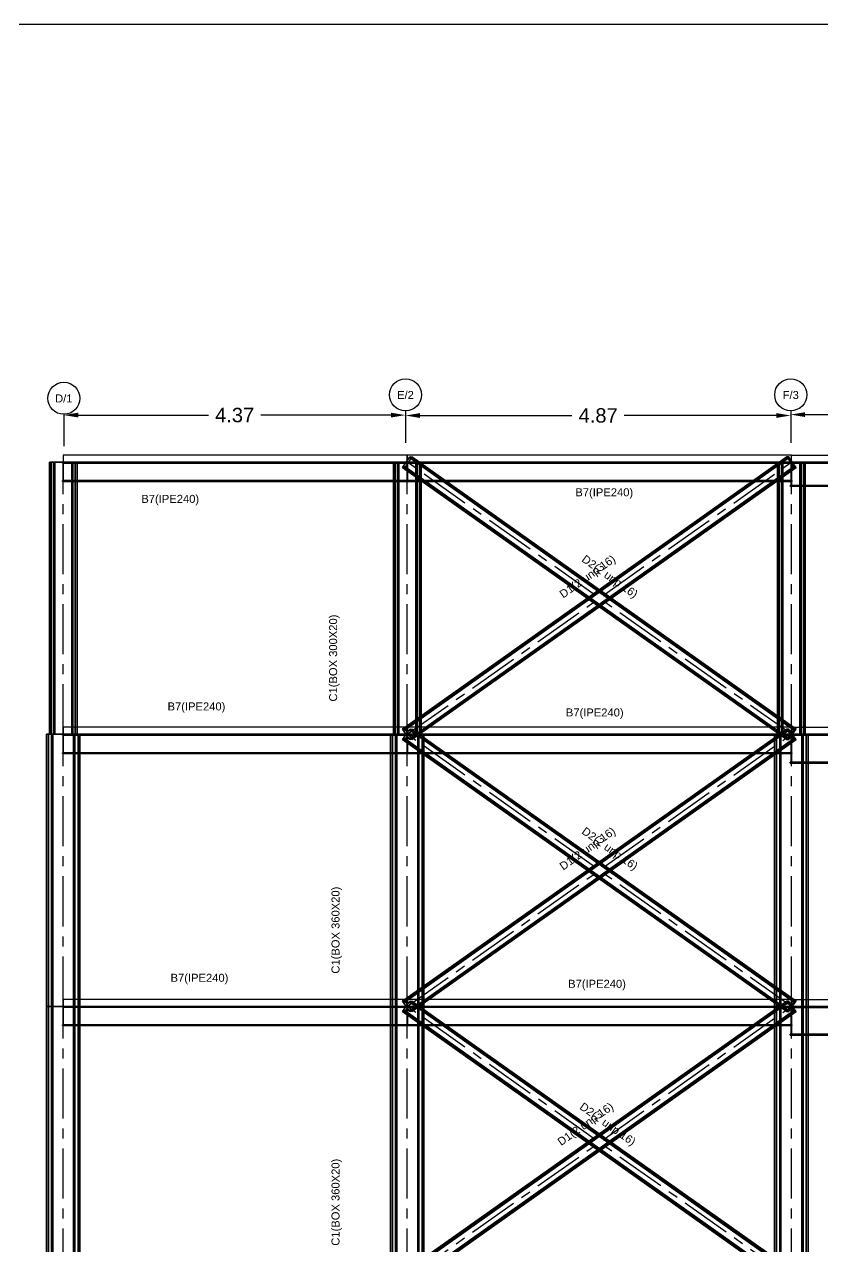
# Model space of a CAD drawing. Header units: metres. Extents: x 158 to 495, y 93 to 262.
# Drawn here: x 352.57 to 362.55, y 246.03 to 261.3 of the extents above; entities that cross this region are included whole.
import ezdxf
from ezdxf.enums import TextEntityAlignment as Align

# ---------------------------------------------------------------- set-up
doc = ezdxf.new("R2010")
doc.units = ezdxf.units.M
doc.header["$MEASUREMENT"] = 0
doc.linetypes.add('CENTER', pattern=[2, 1.25, -0.25, 0.25, -0.25])
doc.styles.get("Standard").update_dxf_attribs({"font": 'arial.ttf'})
doc.dimstyles.get("Standard").update_dxf_attribs({"dimtxt": 0.18, "dimasz": 0.18, "dimexe": 0.18, "dimexo": 0.0625, "dimgap": 0.09, "dimtad": 0, "dimtih": 1, "dimtoh": 1, "dimdec": 4, "dimzin": 0, "dimdsep": 46, "dimtxsty": 'Standard', "dimcen": 0.09, "dimadec": 0, "dimazin": 0, "dimtfac": 1, "dimtdec": 4, "dimtofl": 0, "dimtmove": 0, "dimatfit": 3, "dimfxl": 1, "dimtolj": 1, "dimtzin": 0, "dimarcsym": 0})

# ---------------------------------------------------------------- blocks, each defined once
blk = doc.blocks.new('*D177')
at = {"color": 0, "lineweight": -2, "transparency": 16777216}
for p, q in [((353.064, 256.368), (353.064, 256.24)), ((353.244, 256.42), (354.871, 256.42)), ((357.154, 256.42), (355.526, 256.42)), ((357.334, 256.368), (357.334, 256.24))]:
    blk.add_line(p, q, dxfattribs=at)
at = {"color": 0, "transparency": 16777216}
for points in [[(353.244, 256.45), (353.244, 256.39), (353.064, 256.42)], [(357.154, 256.45), (357.154, 256.39), (357.334, 256.42)]]:
    blk.add_solid(points, dxfattribs=at)
at = {"layer": 'Defpoints', "color": 0, "transparency": 16777216}
for p in [(353.064, 256.43), (357.334, 256.43), (357.334, 256.42)]:
    blk.add_point(p, dxfattribs=at)
at = {"color": 0, "transparency": 16777216, "insert": (355.199, 256.42), "char_height": 0.18, "attachment_point": 5}
blk.add_mtext('\\A1;4.37', dxfattribs=at)
blk = doc.blocks.new('*D178')
at = {"color": 0, "lineweight": -2, "transparency": 16777216}
for p, q in [((357.334, 256.357), (357.334, 256.235)), ((357.514, 256.415), (359.414, 256.415)), ((361.969, 256.415), (360.069, 256.415)), ((362.149, 256.357), (362.149, 256.235))]:
    blk.add_line(p, q, dxfattribs=at)
at = {"color": 0, "transparency": 16777216}
for points in [[(357.514, 256.445), (357.514, 256.385), (357.334, 256.415)], [(361.969, 256.445), (361.969, 256.385), (362.149, 256.415)]]:
    blk.add_solid(points, dxfattribs=at)
at = {"layer": 'Defpoints', "color": 0, "transparency": 16777216}
for p in [(357.334, 256.42), (362.149, 256.42), (362.149, 256.415)]:
    blk.add_point(p, dxfattribs=at)
at = {"color": 0, "transparency": 16777216, "insert": (359.742, 256.415), "char_height": 0.18, "attachment_point": 5}
blk.add_mtext('\\A1;4.87', dxfattribs=at)
blk = doc.blocks.new('*D179')
at = {"color": 0, "lineweight": -2, "transparency": 16777216}
for p, q in [((362.329, 256.426), (364.64, 256.426)), ((367.458, 256.426), (365.147, 256.426)), ((362.149, 256.411), (362.149, 256.246)), ((367.638, 256.411), (367.638, 256.246))]:
    blk.add_line(p, q, dxfattribs=at)
at = {"color": 0, "transparency": 16777216}
for points in [[(362.329, 256.456), (362.329, 256.396), (362.149, 256.426)], [(367.458, 256.456), (367.458, 256.396), (367.638, 256.426)]]:
    blk.add_solid(points, dxfattribs=at)
at = {"layer": 'Defpoints', "color": 0, "transparency": 16777216}
for p in [(362.149, 256.474), (367.638, 256.474), (367.638, 256.426)]:
    blk.add_point(p, dxfattribs=at)
at = {"color": 0, "transparency": 16777216, "insert": (364.893, 256.426), "char_height": 0.18, "attachment_point": 5}
blk.add_mtext('\\A1;5.6', dxfattribs=at)

msp = doc.modelspace()

# ---------------------------------------------------------------- linework, layer by layer
msp.add_line((370.72889, 261.30201), (349.72889, 261.30201))
at = {"linetype": 'CENTER', "ltscale": 0.5}
for p, q in [((353.06362, 256.43008), (353.06362, 256.03008)), ((357.33407, 256.47363), (357.33407, 256.07363)), ((362.14923, 256.47363), (362.14923, 256.07363)), ((353.05684, 252.43133), (353.05684, 255.83133)), ((353.05684, 255.83133), (357.35684, 255.83133)), ((357.35684, 252.43133), (357.35684, 255.83133)), ((362.15684, 252.43133), (357.35684, 255.83133)), ((357.35684, 252.43133), (362.15684, 255.83133)), ((357.35684, 255.83133), (362.15684, 255.83133)), ((362.15684, 252.43133), (362.15684, 255.83133)), ((362.15684, 255.83133), (367.66684, 255.83133)), ((353.05684, 249.03133), (353.05684, 252.43133)), ((353.05684, 252.43133), (357.35684, 252.43133)), ((357.35684, 249.03133), (357.35684, 252.43133)), ((362.15684, 249.03133), (357.35684, 252.43133)), ((357.35684, 249.03133), (362.15684, 252.43133)), ((357.35684, 252.43133), (362.15684, 252.43133)), ((362.15684, 249.03133), (362.15684, 252.43133)), ((362.15684, 252.43133), (367.66684, 252.43133)), ((353.05684, 245.63133), (353.05684, 249.03133)), ((353.05684, 249.03133), (357.35684, 249.03133)), ((357.35684, 245.63133), (357.35684, 249.03133)), ((362.15684, 245.63133), (357.35684, 249.03133)), ((357.35684, 245.63133), (362.15684, 249.03133)), ((357.35684, 249.03133), (362.15684, 249.03133)), ((362.15684, 245.63133), (362.15684, 249.03133)), ((362.15684, 249.03133), (367.66684, 249.03133))]:
    msp.add_line(p, q, dxfattribs=at)
at = {"linetype": 'Continuous'}
for p, q in [((352.93517, 255.83133), (352.88307, 255.83133)), ((352.88307, 255.83133), (352.88307, 252.43133)), ((352.88307, 252.43133), (352.88307, 255.83133)), ((352.88307, 255.83133), (353.17852, 255.83133)), ((352.95139, 255.83133), (352.90624, 255.83133)), ((352.90624, 255.83133), (352.90624, 252.43133)), ((352.90624, 252.43133), (352.90624, 255.83133)), ((352.90624, 255.83133), (353.16229, 255.83133)), ((353.23061, 255.83133), (352.93517, 255.83133)), ((352.93517, 255.83133), (352.93517, 252.43133)), ((352.93517, 252.43133), (352.93517, 255.83133)), ((353.20744, 255.83133), (352.95139, 255.83133)), ((352.95139, 255.83133), (352.95139, 252.43133)), ((352.95139, 252.43133), (352.95139, 255.83133)), ((353.04613, 255.83133), (353.06755, 255.83133)), ((357.34613, 255.83133), (353.04613, 255.83133)), ((353.04613, 255.82153), (353.04613, 255.83133)), ((353.04613, 255.83133), (357.34613, 255.83133)), ((357.34613, 255.82153), (353.04613, 255.82153)), ((353.05629, 255.82153), (353.04613, 255.82153)), ((353.04613, 255.82153), (357.34613, 255.82153)), ((357.35629, 255.82153), (353.05629, 255.82153)), ((353.05629, 255.60113), (353.05629, 255.82153)), ((353.05629, 255.82153), (357.35629, 255.82153)), ((357.35684, 255.91883), (353.05684, 255.91883)), ((353.05684, 255.91883), (353.05684, 255.83133)), ((353.05684, 255.83133), (357.35684, 255.83133)), ((353.05739, 255.82153), (353.05739, 255.60113)), ((357.35739, 255.82153), (353.05739, 255.82153)), ((353.06755, 255.82153), (353.05739, 255.82153)), ((353.05739, 255.82153), (357.35739, 255.82153)), ((353.06755, 255.83133), (353.06755, 255.82153)), ((357.36755, 255.83133), (353.06755, 255.83133)), ((353.06755, 255.83133), (357.36755, 255.83133)), ((357.36755, 255.82153), (353.06755, 255.82153)), ((353.06755, 255.82153), (357.36755, 255.82153)), ((353.16229, 255.83133), (353.16229, 252.43133)), ((353.16229, 252.43133), (353.16229, 255.83133)), ((353.16229, 255.83133), (353.20744, 255.83133)), ((353.17852, 255.83133), (353.17852, 252.43133)), ((353.17852, 252.43133), (353.17852, 255.83133)), ((353.17852, 255.83133), (353.23061, 255.83133)), ((353.20744, 252.43133), (353.20744, 255.83133)), ((353.20744, 255.83133), (353.20744, 252.43133)), ((353.23061, 252.43133), (353.23061, 255.83133)), ((353.23061, 255.83133), (353.23061, 252.43133)), ((357.23517, 255.83133), (357.18307, 255.83133)), ((357.18307, 255.83133), (357.18307, 252.43133)), ((357.18307, 252.43133), (357.18307, 255.83133)), ((357.18307, 255.83133), (357.47852, 255.83133)), ((357.25139, 255.83133), (357.20624, 255.83133)), ((357.20624, 255.83133), (357.20624, 252.43133)), ((357.20624, 252.43133), (357.20624, 255.83133)), ((357.20624, 255.83133), (357.46229, 255.83133)), ((357.53061, 255.83133), (357.23517, 255.83133)), ((357.23517, 255.83133), (357.23517, 252.43133)), ((357.23517, 252.43133), (357.23517, 255.83133)), ((357.50744, 255.83133), (357.25139, 255.83133)), ((357.25139, 255.83133), (357.25139, 252.43133)), ((357.25139, 252.43133), (357.25139, 255.83133)), ((357.29845, 255.7657), (357.38848, 255.89696)), ((362.09845, 255.89696), (357.29845, 252.49696)), ((357.29845, 252.49696), (362.09845, 255.89696)), ((357.3057, 255.77431), (357.38391, 255.88835)), ((362.1057, 255.88835), (357.3057, 252.48835)), ((357.3057, 252.48835), (362.1057, 255.88835)), ((357.41523, 255.89696), (357.32521, 255.7657)), ((362.12521, 255.89696), (357.32521, 252.49696)), ((357.32521, 252.49696), (362.12521, 255.89696)), ((357.40798, 255.88835), (357.32978, 255.77431)), ((362.12978, 255.88835), (357.32978, 252.48835)), ((357.32978, 252.48835), (362.12978, 255.88835)), ((357.36755, 255.83133), (357.34613, 255.83133)), ((357.34613, 255.83133), (357.34613, 255.82153)), ((357.34613, 255.82153), (357.35629, 255.82153)), ((357.34614, 255.83133), (357.36754, 255.83133)), ((362.14614, 255.83133), (357.34614, 255.83133)), ((357.34614, 255.82153), (357.34614, 255.83133)), ((357.34614, 255.83133), (362.14614, 255.83133)), ((362.14614, 255.82153), (357.34614, 255.82153)), ((357.35629, 255.82153), (357.34614, 255.82153)), ((357.34614, 255.82153), (362.14614, 255.82153)), ((362.15629, 255.82153), (357.35629, 255.82153)), ((357.35629, 255.60113), (357.35629, 255.82153)), ((357.35629, 255.82153), (362.15629, 255.82153)), ((357.35629, 255.82153), (357.35629, 255.60113)), ((357.35684, 255.83133), (357.35684, 255.91883)), ((362.15684, 255.91883), (357.35684, 255.91883)), ((357.35684, 255.91883), (357.35684, 255.83133)), ((357.35684, 255.83133), (362.15684, 255.83133)), ((357.35739, 255.82153), (357.35739, 255.60113)), ((362.15739, 255.82153), (357.35739, 255.82153)), ((357.36754, 255.82153), (357.35739, 255.82153)), ((357.35739, 255.82153), (362.15739, 255.82153)), ((357.35739, 255.60113), (357.35739, 255.82153)), ((357.35739, 255.82153), (357.36755, 255.82153)), ((357.36754, 255.83133), (357.36754, 255.82153)), ((362.16754, 255.83133), (357.36754, 255.83133)), ((357.36754, 255.83133), (362.16754, 255.83133)), ((362.16754, 255.82153), (357.36754, 255.82153)), ((357.36754, 255.82153), (362.16754, 255.82153)), ((357.36755, 255.82153), (357.36755, 255.83133)), ((357.38391, 255.88835), (362.18391, 252.48835)), ((362.18391, 252.48835), (357.38391, 255.88835)), ((357.38391, 255.88835), (357.40798, 255.88835)), ((357.38848, 255.89696), (362.18848, 252.49696)), ((362.18848, 252.49696), (357.38848, 255.89696)), ((357.38848, 255.89696), (357.41523, 255.89696)), ((357.40798, 255.88835), (362.20798, 252.48835)), ((362.20798, 252.48835), (357.40798, 255.88835)), ((357.41523, 255.89696), (362.21523, 252.49696)), ((362.21523, 252.49696), (357.41523, 255.89696)), ((357.46229, 255.83133), (357.46229, 252.43133)), ((357.46229, 252.43133), (357.46229, 255.83133)), ((357.46229, 255.83133), (357.50744, 255.83133)), ((357.47852, 255.83133), (357.47852, 252.43133)), ((357.47852, 252.43133), (357.47852, 255.83133)), ((357.47852, 255.83133), (357.53061, 255.83133)), ((357.50744, 252.43133), (357.50744, 255.83133)), ((357.50744, 255.83133), (357.50744, 252.43133)), ((357.53061, 252.43133), (357.53061, 255.83133)), ((357.53061, 255.83133), (357.53061, 252.43133)), ((362.03517, 255.83133), (361.98307, 255.83133)), ((361.98307, 255.83133), (361.98307, 252.43133)), ((361.98307, 252.43133), (361.98307, 255.83133)), ((361.98307, 255.83133), (362.27852, 255.83133)), ((362.05139, 255.83133), (362.00624, 255.83133)), ((362.00624, 255.83133), (362.00624, 252.43133)), ((362.00624, 252.43133), (362.00624, 255.83133)), ((362.00624, 255.83133), (362.26229, 255.83133)), ((362.33061, 255.83133), (362.03517, 255.83133)), ((362.03517, 255.83133), (362.03517, 252.43133)), ((362.03517, 252.43133), (362.03517, 255.83133)), ((362.30744, 255.83133), (362.05139, 255.83133)), ((362.05139, 255.83133), (362.05139, 252.43133)), ((362.05139, 252.43133), (362.05139, 255.83133)), ((362.12521, 255.89696), (362.09845, 255.89696)), ((362.09845, 255.89696), (362.18848, 255.7657)), ((362.12978, 255.88835), (362.1057, 255.88835)), ((362.1057, 255.88835), (362.18391, 255.77431)), ((362.21523, 255.7657), (362.12521, 255.89696)), ((362.20798, 255.77431), (362.12978, 255.88835)), ((362.14345, 255.83133), (362.17023, 255.83133)), ((367.65345, 255.83133), (362.14345, 255.83133)), ((362.14345, 255.82063), (362.14345, 255.83133)), ((362.14345, 255.83133), (367.65345, 255.83133)), ((367.65345, 255.82063), (362.14345, 255.82063)), ((362.15621, 255.82063), (362.14345, 255.82063)), ((362.14345, 255.82063), (367.65345, 255.82063)), ((362.16754, 255.83133), (362.14614, 255.83133)), ((362.14614, 255.83133), (362.14614, 255.82153)), ((362.14614, 255.82153), (362.15629, 255.82153)), ((367.66621, 255.82063), (362.15621, 255.82063)), ((362.15621, 255.54203), (362.15621, 255.82063)), ((362.15621, 255.82063), (367.66621, 255.82063)), ((362.15629, 255.82153), (362.15629, 255.60113)), ((362.15684, 255.83133), (362.15684, 255.91883)), ((362.15684, 255.83133), (362.15684, 255.91883)), ((362.15684, 255.91883), (367.66684, 255.91883)), ((367.66684, 255.83133), (362.15684, 255.83133)), ((362.15739, 255.60113), (362.15739, 255.82153)), ((362.15739, 255.82153), (362.16754, 255.82153)), ((362.15747, 255.82063), (362.15747, 255.54203)), ((367.66747, 255.82063), (362.15747, 255.82063)), ((362.17023, 255.82063), (362.15747, 255.82063)), ((362.15747, 255.82063), (367.66747, 255.82063)), ((362.16754, 255.82153), (362.16754, 255.83133)), ((362.17023, 255.83133), (362.17023, 255.82063)), ((367.68023, 255.83133), (362.17023, 255.83133)), ((362.17023, 255.83133), (367.68023, 255.83133)), ((367.68023, 255.82063), (362.17023, 255.82063)), ((362.17023, 255.82063), (367.68023, 255.82063)), ((362.26229, 255.83133), (362.26229, 252.43133)), ((362.26229, 252.43133), (362.26229, 255.83133)), ((362.26229, 255.83133), (362.30744, 255.83133)), ((362.27852, 255.83133), (362.27852, 252.43133)), ((362.27852, 252.43133), (362.27852, 255.83133)), ((362.27852, 255.83133), (362.33061, 255.83133)), ((362.30744, 252.43133), (362.30744, 255.83133)), ((362.30744, 255.83133), (362.30744, 252.43133)), ((362.33061, 252.43133), (362.33061, 255.83133)), ((362.33061, 255.83133), (362.33061, 252.43133)), ((357.32521, 255.7657), (357.29845, 255.7657)), ((357.29845, 255.7657), (362.09845, 252.3657)), ((362.09845, 252.3657), (357.29845, 255.7657)), ((357.32978, 255.77431), (357.3057, 255.77431)), ((357.3057, 255.77431), (362.1057, 252.37431)), ((362.1057, 252.37431), (357.3057, 255.77431)), ((362.12521, 252.3657), (357.32521, 255.7657)), ((357.32521, 255.7657), (362.12521, 252.3657)), ((362.12978, 252.37431), (357.32978, 255.77431)), ((357.32978, 255.77431), (362.12978, 252.37431)), ((357.38391, 252.37431), (362.18391, 255.77431)), ((362.18391, 255.77431), (357.38391, 252.37431)), ((357.38848, 252.3657), (362.18848, 255.7657)), ((362.18848, 255.7657), (357.38848, 252.3657)), ((362.20798, 255.77431), (357.40798, 252.37431)), ((357.40798, 252.37431), (362.20798, 255.77431)), ((362.21523, 255.7657), (357.41523, 252.3657)), ((357.41523, 252.3657), (362.21523, 255.7657)), ((362.18391, 255.77431), (362.20798, 255.77431)), ((362.18848, 255.7657), (362.21523, 255.7657)), ((353.04613, 255.60113), (353.05629, 255.60113)), ((357.34613, 255.60113), (353.04613, 255.60113)), ((353.04613, 255.59133), (353.04613, 255.60113)), ((353.04613, 255.60113), (357.34613, 255.60113)), ((353.06755, 255.59133), (353.04613, 255.59133)), ((353.04613, 255.59133), (357.34613, 255.59133)), ((357.34613, 255.59133), (353.04613, 255.59133)), ((357.35629, 255.60113), (353.05629, 255.60113)), ((353.05629, 255.60113), (357.35629, 255.60113)), ((353.05739, 255.60113), (353.06755, 255.60113)), ((357.35739, 255.60113), (353.05739, 255.60113)), ((353.05739, 255.60113), (357.35739, 255.60113)), ((353.06755, 255.60113), (353.06755, 255.59133)), ((357.36755, 255.60113), (353.06755, 255.60113)), ((353.06755, 255.60113), (357.36755, 255.60113)), ((357.36755, 255.59133), (353.06755, 255.59133)), ((353.06755, 255.59133), (357.36755, 255.59133)), ((357.35629, 255.60113), (357.34613, 255.60113)), ((357.34613, 255.60113), (357.34613, 255.59133)), ((357.34613, 255.59133), (357.36755, 255.59133)), ((357.34614, 255.60113), (357.35629, 255.60113)), ((362.14614, 255.60113), (357.34614, 255.60113)), ((357.34614, 255.59133), (357.34614, 255.60113)), ((357.34614, 255.60113), (362.14614, 255.60113)), ((357.36754, 255.59133), (357.34614, 255.59133)), ((357.34614, 255.59133), (362.14614, 255.59133)), ((362.14614, 255.59133), (357.34614, 255.59133)), ((362.15629, 255.60113), (357.35629, 255.60113)), ((357.35629, 255.60113), (362.15629, 255.60113)), ((357.35739, 255.60113), (357.36754, 255.60113)), ((362.15739, 255.60113), (357.35739, 255.60113)), ((357.35739, 255.60113), (362.15739, 255.60113)), ((357.36755, 255.60113), (357.35739, 255.60113)), ((357.36754, 255.60113), (357.36754, 255.59133)), ((362.16754, 255.60113), (357.36754, 255.60113)), ((357.36754, 255.60113), (362.16754, 255.60113)), ((362.16754, 255.59133), (357.36754, 255.59133)), ((357.36754, 255.59133), (362.16754, 255.59133)), ((357.36755, 255.59133), (357.36755, 255.60113)), ((362.14345, 255.54203), (362.15621, 255.54203)), ((367.65345, 255.54203), (362.14345, 255.54203)), ((362.14345, 255.53133), (362.14345, 255.54203)), ((362.14345, 255.54203), (367.65345, 255.54203)), ((362.17023, 255.53133), (362.14345, 255.53133)), ((362.14345, 255.53133), (367.65345, 255.53133)), ((367.65345, 255.53133), (362.14345, 255.53133)), ((362.15629, 255.60113), (362.14614, 255.60113)), ((362.14614, 255.60113), (362.14614, 255.59133)), ((362.14614, 255.59133), (362.16754, 255.59133)), ((367.66621, 255.54203), (362.15621, 255.54203)), ((362.15621, 255.54203), (367.66621, 255.54203)), ((362.16754, 255.60113), (362.15739, 255.60113)), ((362.15747, 255.54203), (362.17023, 255.54203)), ((367.66747, 255.54203), (362.15747, 255.54203)), ((362.15747, 255.54203), (367.66747, 255.54203)), ((362.16754, 255.59133), (362.16754, 255.60113)), ((362.17023, 255.54203), (362.17023, 255.53133)), ((367.68023, 255.54203), (362.17023, 255.54203)), ((362.17023, 255.54203), (367.68023, 255.54203)), ((367.68023, 255.53133), (362.17023, 255.53133)), ((362.17023, 255.53133), (367.68023, 255.53133)), ((357.35684, 252.51883), (353.05684, 252.51883)), ((353.05684, 252.51883), (353.05684, 252.43133)), ((357.29845, 252.3657), (357.38848, 252.49696)), ((362.09845, 252.49696), (357.29845, 249.09696)), ((357.29845, 249.09696), (362.09845, 252.49696)), ((357.29845, 252.49696), (357.32521, 252.49696)), ((357.38848, 252.3657), (357.29845, 252.49696)), ((357.3057, 252.37431), (357.38391, 252.48835)), ((362.1057, 252.48835), (357.3057, 249.08835)), ((357.3057, 249.08835), (362.1057, 252.48835)), ((357.3057, 252.48835), (357.32978, 252.48835)), ((357.38391, 252.37431), (357.3057, 252.48835)), ((357.41523, 252.49696), (357.32521, 252.3657)), ((362.12521, 252.49696), (357.32521, 249.09696)), ((357.32521, 249.09696), (362.12521, 252.49696)), ((357.32521, 252.49696), (357.41523, 252.3657)), ((357.40798, 252.48835), (357.32978, 252.37431)), ((362.12978, 252.48835), (357.32978, 249.08835)), ((357.32978, 249.08835), (362.12978, 252.48835)), ((357.32978, 252.48835), (357.40798, 252.37431)), ((357.35684, 252.43133), (357.35684, 252.51883)), ((362.15684, 252.51883), (357.35684, 252.51883)), ((357.35684, 252.51883), (357.35684, 252.43133)), ((357.38391, 252.48835), (362.18391, 249.08835)), ((362.18391, 249.08835), (357.38391, 252.48835)), ((357.38391, 252.48835), (357.40798, 252.48835)), ((357.38848, 252.49696), (362.18848, 249.09696)), ((362.18848, 249.09696), (357.38848, 252.49696)), ((357.38848, 252.49696), (357.41523, 252.49696)), ((357.40798, 252.48835), (362.20798, 249.08835)), ((362.20798, 249.08835), (357.40798, 252.48835)), ((357.41523, 252.49696), (362.21523, 249.09696)), ((362.21523, 249.09696), (357.41523, 252.49696)), ((362.18848, 252.49696), (362.09845, 252.3657)), ((362.12521, 252.49696), (362.09845, 252.49696)), ((362.09845, 252.49696), (362.18848, 252.3657)), ((362.18391, 252.48835), (362.1057, 252.37431)), ((362.12978, 252.48835), (362.1057, 252.48835)), ((362.1057, 252.48835), (362.18391, 252.37431)), ((362.12521, 252.3657), (362.21523, 252.49696)), ((362.21523, 252.3657), (362.12521, 252.49696)), ((362.12978, 252.37431), (362.20798, 252.48835)), ((362.20798, 252.37431), (362.12978, 252.48835)), ((362.15684, 252.43133), (362.15684, 252.51883)), ((362.15684, 252.43133), (362.15684, 252.51883)), ((362.15684, 252.51883), (367.66684, 252.51883)), ((362.20798, 252.48835), (362.18391, 252.48835)), ((362.21523, 252.49696), (362.18848, 252.49696)), ((352.91083, 252.43133), (352.84832, 252.43133)), ((352.84832, 252.43133), (352.84832, 249.03133)), ((352.84832, 249.03133), (352.84832, 252.43133)), ((352.84832, 252.43133), (353.20285, 252.43133)), ((352.92706, 252.43133), (352.87149, 252.43133)), ((352.87149, 252.43133), (352.87149, 249.03133)), ((352.87149, 249.03133), (352.87149, 252.43133)), ((352.87149, 252.43133), (353.18663, 252.43133)), ((352.88307, 252.43133), (352.93517, 252.43133)), ((353.17852, 252.43133), (352.88307, 252.43133)), ((352.90624, 252.43133), (352.95139, 252.43133)), ((353.16229, 252.43133), (352.90624, 252.43133)), ((353.26536, 252.43133), (352.91083, 252.43133)), ((352.91083, 252.43133), (352.91083, 249.03133)), ((352.91083, 249.03133), (352.91083, 252.43133)), ((353.24219, 252.43133), (352.92706, 252.43133)), ((352.92706, 252.43133), (352.92706, 249.03133)), ((352.92706, 249.03133), (352.92706, 252.43133)), ((352.93517, 252.43133), (353.23061, 252.43133)), ((352.95139, 252.43133), (353.20744, 252.43133)), ((353.04613, 252.43133), (353.06755, 252.43133)), ((357.34613, 252.43133), (353.04613, 252.43133)), ((353.04613, 252.42153), (353.04613, 252.43133)), ((353.04613, 252.43133), (357.34613, 252.43133)), ((357.34613, 252.42153), (353.04613, 252.42153)), ((353.05629, 252.42153), (353.04613, 252.42153)), ((353.04613, 252.42153), (357.34613, 252.42153)), ((357.35629, 252.42153), (353.05629, 252.42153)), ((353.05629, 252.20113), (353.05629, 252.42153)), ((353.05629, 252.42153), (357.35629, 252.42153)), ((353.05684, 252.43133), (357.35684, 252.43133)), ((353.05739, 252.42153), (353.05739, 252.20113)), ((357.35739, 252.42153), (353.05739, 252.42153)), ((353.06755, 252.42153), (353.05739, 252.42153)), ((353.05739, 252.42153), (357.35739, 252.42153)), ((353.06755, 252.43133), (353.06755, 252.42153)), ((357.36755, 252.43133), (353.06755, 252.43133)), ((353.06755, 252.43133), (357.36755, 252.43133)), ((357.36755, 252.42153), (353.06755, 252.42153)), ((353.06755, 252.42153), (357.36755, 252.42153)), ((353.20744, 252.43133), (353.16229, 252.43133)), ((353.23061, 252.43133), (353.17852, 252.43133)), ((353.18663, 252.43133), (353.18663, 249.03133)), ((353.18663, 249.03133), (353.18663, 252.43133)), ((353.18663, 252.43133), (353.24219, 252.43133)), ((353.20285, 252.43133), (353.20285, 249.03133)), ((353.20285, 249.03133), (353.20285, 252.43133)), ((353.20285, 252.43133), (353.26536, 252.43133)), ((353.24219, 249.03133), (353.24219, 252.43133)), ((353.24219, 252.43133), (353.24219, 249.03133)), ((353.26536, 249.03133), (353.26536, 252.43133)), ((353.26536, 252.43133), (353.26536, 249.03133)), ((357.21083, 252.43133), (357.14832, 252.43133)), ((357.14832, 252.43133), (357.14832, 249.03133)), ((357.14832, 249.03133), (357.14832, 252.43133)), ((357.14832, 252.43133), (357.50285, 252.43133)), ((357.22706, 252.43133), (357.17149, 252.43133)), ((357.17149, 252.43133), (357.17149, 249.03133)), ((357.17149, 249.03133), (357.17149, 252.43133)), ((357.17149, 252.43133), (357.48663, 252.43133)), ((357.18307, 252.43133), (357.23517, 252.43133)), ((357.47852, 252.43133), (357.18307, 252.43133)), ((357.20624, 252.43133), (357.25139, 252.43133)), ((357.46229, 252.43133), (357.20624, 252.43133)), ((357.56536, 252.43133), (357.21083, 252.43133)), ((357.21083, 252.43133), (357.21083, 249.03133)), ((357.21083, 249.03133), (357.21083, 252.43133)), ((357.54219, 252.43133), (357.22706, 252.43133)), ((357.22706, 252.43133), (357.22706, 249.03133)), ((357.22706, 249.03133), (357.22706, 252.43133)), ((357.23517, 252.43133), (357.53061, 252.43133)), ((357.25139, 252.43133), (357.50744, 252.43133)), ((357.32521, 252.3657), (357.29845, 252.3657)), ((357.29845, 252.3657), (362.09845, 248.9657)), ((362.09845, 248.9657), (357.29845, 252.3657)), ((357.32978, 252.37431), (357.3057, 252.37431)), ((357.3057, 252.37431), (362.1057, 248.97431)), ((362.1057, 248.97431), (357.3057, 252.37431)), ((362.12521, 248.9657), (357.32521, 252.3657)), ((357.32521, 252.3657), (362.12521, 248.9657)), ((362.12978, 248.97431), (357.32978, 252.37431)), ((357.32978, 252.37431), (362.12978, 248.97431)), ((357.36755, 252.43133), (357.34613, 252.43133)), ((357.34613, 252.43133), (357.34613, 252.42153)), ((357.34613, 252.42153), (357.35629, 252.42153)), ((357.34614, 252.43133), (357.36754, 252.43133)), ((362.14614, 252.43133), (357.34614, 252.43133)), ((357.34614, 252.42153), (357.34614, 252.43133)), ((357.34614, 252.43133), (362.14614, 252.43133)), ((362.14614, 252.42153), (357.34614, 252.42153)), ((357.35629, 252.42153), (357.34614, 252.42153)), ((357.34614, 252.42153), (362.14614, 252.42153)), ((362.15629, 252.42153), (357.35629, 252.42153)), ((357.35629, 252.20113), (357.35629, 252.42153)), ((357.35629, 252.42153), (362.15629, 252.42153)), ((357.35629, 252.42153), (357.35629, 252.20113)), ((357.35684, 252.43133), (362.15684, 252.43133)), ((357.35739, 252.42153), (357.35739, 252.20113)), ((362.15739, 252.42153), (357.35739, 252.42153)), ((357.36754, 252.42153), (357.35739, 252.42153)), ((357.35739, 252.42153), (362.15739, 252.42153)), ((357.35739, 252.20113), (357.35739, 252.42153)), ((357.35739, 252.42153), (357.36755, 252.42153)), ((357.36754, 252.43133), (357.36754, 252.42153)), ((362.16754, 252.43133), (357.36754, 252.43133)), ((357.36754, 252.43133), (362.16754, 252.43133)), ((362.16754, 252.42153), (357.36754, 252.42153)), ((357.36754, 252.42153), (362.16754, 252.42153)), ((357.36755, 252.42153), (357.36755, 252.43133)), ((357.38391, 248.97431), (362.18391, 252.37431)), ((362.18391, 252.37431), (357.38391, 248.97431)), ((357.40798, 252.37431), (357.38391, 252.37431)), ((357.38848, 248.9657), (362.18848, 252.3657)), ((362.18848, 252.3657), (357.38848, 248.9657)), ((357.41523, 252.3657), (357.38848, 252.3657)), ((362.20798, 252.37431), (357.40798, 248.97431)), ((357.40798, 248.97431), (362.20798, 252.37431)), ((362.21523, 252.3657), (357.41523, 248.9657)), ((357.41523, 248.9657), (362.21523, 252.3657)), ((357.50744, 252.43133), (357.46229, 252.43133)), ((357.53061, 252.43133), (357.47852, 252.43133)), ((357.48663, 252.43133), (357.48663, 249.03133)), ((357.48663, 249.03133), (357.48663, 252.43133)), ((357.48663, 252.43133), (357.54219, 252.43133)), ((357.50285, 252.43133), (357.50285, 249.03133)), ((357.50285, 249.03133), (357.50285, 252.43133)), ((357.50285, 252.43133), (357.56536, 252.43133)), ((357.54219, 249.03133), (357.54219, 252.43133)), ((357.54219, 252.43133), (357.54219, 249.03133)), ((357.56536, 249.03133), (357.56536, 252.43133)), ((357.56536, 252.43133), (357.56536, 249.03133)), ((362.01083, 252.43133), (361.94832, 252.43133)), ((361.94832, 252.43133), (361.94832, 249.03133)), ((361.94832, 249.03133), (361.94832, 252.43133)), ((361.94832, 252.43133), (362.30285, 252.43133)), ((362.02706, 252.43133), (361.97149, 252.43133)), ((361.97149, 252.43133), (361.97149, 249.03133)), ((361.97149, 249.03133), (361.97149, 252.43133)), ((361.97149, 252.43133), (362.28663, 252.43133)), ((361.98307, 252.43133), (362.03517, 252.43133)), ((362.27852, 252.43133), (361.98307, 252.43133)), ((362.00624, 252.43133), (362.05139, 252.43133)), ((362.26229, 252.43133), (362.00624, 252.43133)), ((362.36536, 252.43133), (362.01083, 252.43133)), ((362.01083, 252.43133), (362.01083, 249.03133)), ((362.01083, 249.03133), (362.01083, 252.43133)), ((362.34219, 252.43133), (362.02706, 252.43133)), ((362.02706, 252.43133), (362.02706, 249.03133)), ((362.02706, 249.03133), (362.02706, 252.43133)), ((362.03517, 252.43133), (362.33061, 252.43133)), ((362.05139, 252.43133), (362.30744, 252.43133)), ((362.09845, 252.3657), (362.12521, 252.3657)), ((362.1057, 252.37431), (362.12978, 252.37431)), ((362.14166, 252.43133), (362.17202, 252.43133)), ((367.65166, 252.43133), (362.14166, 252.43133)), ((362.14166, 252.41863), (362.14166, 252.43133)), ((362.14166, 252.43133), (367.65166, 252.43133)), ((367.65166, 252.41863), (362.14166, 252.41863)), ((362.15613, 252.41863), (362.14166, 252.41863)), ((362.14166, 252.41863), (367.65166, 252.41863)), ((362.16754, 252.43133), (362.14614, 252.43133)), ((362.14614, 252.43133), (362.14614, 252.42153)), ((362.14614, 252.42153), (362.15629, 252.42153)), ((367.66613, 252.41863), (362.15613, 252.41863)), ((362.15613, 252.08403), (362.15613, 252.41863)), ((362.15613, 252.41863), (367.66613, 252.41863)), ((362.15629, 252.42153), (362.15629, 252.20113)), ((367.66684, 252.43133), (362.15684, 252.43133)), ((362.15739, 252.20113), (362.15739, 252.42153)), ((362.15739, 252.42153), (362.16754, 252.42153)), ((362.15756, 252.41863), (362.15756, 252.08403)), ((367.66756, 252.41863), (362.15756, 252.41863)), ((362.17202, 252.41863), (362.15756, 252.41863)), ((362.15756, 252.41863), (367.66756, 252.41863)), ((362.16754, 252.42153), (362.16754, 252.43133)), ((362.17202, 252.43133), (362.17202, 252.41863)), ((367.68202, 252.43133), (362.17202, 252.43133)), ((362.17202, 252.43133), (367.68202, 252.43133)), ((367.68202, 252.41863), (362.17202, 252.41863)), ((362.17202, 252.41863), (367.68202, 252.41863)), ((362.18391, 252.37431), (362.20798, 252.37431)), ((362.18848, 252.3657), (362.21523, 252.3657)), ((362.30744, 252.43133), (362.26229, 252.43133)), ((362.33061, 252.43133), (362.27852, 252.43133)), ((362.28663, 252.43133), (362.28663, 249.03133)), ((362.28663, 249.03133), (362.28663, 252.43133)), ((362.28663, 252.43133), (362.34219, 252.43133)), ((362.30285, 252.43133), (362.30285, 249.03133)), ((362.30285, 249.03133), (362.30285, 252.43133)), ((362.30285, 252.43133), (362.36536, 252.43133)), ((362.34219, 249.03133), (362.34219, 252.43133)), ((362.34219, 252.43133), (362.34219, 249.03133)), ((362.36536, 249.03133), (362.36536, 252.43133)), ((362.36536, 252.43133), (362.36536, 249.03133)), ((353.04613, 252.20113), (353.05629, 252.20113)), ((357.34613, 252.20113), (353.04613, 252.20113)), ((353.04613, 252.19133), (353.04613, 252.20113)), ((353.04613, 252.20113), (357.34613, 252.20113)), ((353.06755, 252.19133), (353.04613, 252.19133)), ((353.04613, 252.19133), (357.34613, 252.19133)), ((357.34613, 252.19133), (353.04613, 252.19133)), ((357.35629, 252.20113), (353.05629, 252.20113)), ((353.05629, 252.20113), (357.35629, 252.20113)), ((353.05739, 252.20113), (353.06755, 252.20113)), ((357.35739, 252.20113), (353.05739, 252.20113)), ((353.05739, 252.20113), (357.35739, 252.20113)), ((353.06755, 252.20113), (353.06755, 252.19133)), ((357.36755, 252.20113), (353.06755, 252.20113)), ((353.06755, 252.20113), (357.36755, 252.20113)), ((357.36755, 252.19133), (353.06755, 252.19133)), ((353.06755, 252.19133), (357.36755, 252.19133)), ((357.35629, 252.20113), (357.34613, 252.20113)), ((357.34613, 252.20113), (357.34613, 252.19133)), ((357.34613, 252.19133), (357.36755, 252.19133)), ((357.34614, 252.20113), (357.35629, 252.20113)), ((362.14614, 252.20113), (357.34614, 252.20113)), ((357.34614, 252.19133), (357.34614, 252.20113)), ((357.34614, 252.20113), (362.14614, 252.20113)), ((357.36754, 252.19133), (357.34614, 252.19133)), ((357.34614, 252.19133), (362.14614, 252.19133)), ((362.14614, 252.19133), (357.34614, 252.19133)), ((362.15629, 252.20113), (357.35629, 252.20113)), ((357.35629, 252.20113), (362.15629, 252.20113)), ((357.35739, 252.20113), (357.36754, 252.20113)), ((362.15739, 252.20113), (357.35739, 252.20113)), ((357.35739, 252.20113), (362.15739, 252.20113)), ((357.36755, 252.20113), (357.35739, 252.20113)), ((357.36754, 252.20113), (357.36754, 252.19133)), ((362.16754, 252.20113), (357.36754, 252.20113)), ((357.36754, 252.20113), (362.16754, 252.20113)), ((362.16754, 252.19133), (357.36754, 252.19133)), ((357.36754, 252.19133), (362.16754, 252.19133)), ((357.36755, 252.19133), (357.36755, 252.20113)), ((362.15629, 252.20113), (362.14614, 252.20113)), ((362.14614, 252.20113), (362.14614, 252.19133)), ((362.14614, 252.19133), (362.16754, 252.19133)), ((362.16754, 252.20113), (362.15739, 252.20113)), ((362.16754, 252.19133), (362.16754, 252.20113)), ((362.14166, 252.08403), (362.15613, 252.08403)), ((367.65166, 252.08403), (362.14166, 252.08403)), ((362.14166, 252.07133), (362.14166, 252.08403)), ((362.14166, 252.08403), (367.65166, 252.08403)), ((362.17202, 252.07133), (362.14166, 252.07133)), ((362.14166, 252.07133), (367.65166, 252.07133)), ((367.65166, 252.07133), (362.14166, 252.07133)), ((367.66613, 252.08403), (362.15613, 252.08403)), ((362.15613, 252.08403), (367.66613, 252.08403)), ((362.15756, 252.08403), (362.17202, 252.08403)), ((367.66756, 252.08403), (362.15756, 252.08403)), ((362.15756, 252.08403), (367.66756, 252.08403)), ((362.17202, 252.08403), (362.17202, 252.07133)), ((367.68202, 252.08403), (362.17202, 252.08403)), ((362.17202, 252.08403), (367.68202, 252.08403)), ((367.68202, 252.07133), (362.17202, 252.07133)), ((362.17202, 252.07133), (367.68202, 252.07133)), ((357.35684, 249.11883), (353.05684, 249.11883)), ((353.05684, 249.11883), (353.05684, 249.03133)), ((357.29845, 248.9657), (357.38848, 249.09696)), ((362.09845, 249.09696), (357.29845, 245.69696)), ((357.29845, 245.69696), (362.09845, 249.09696)), ((357.29845, 249.09696), (357.32521, 249.09696)), ((357.38848, 248.9657), (357.29845, 249.09696)), ((357.41523, 249.09696), (357.32521, 248.9657)), ((362.12521, 249.09696), (357.32521, 245.69696)), ((357.32521, 245.69696), (362.12521, 249.09696)), ((357.32521, 249.09696), (357.41523, 248.9657)), ((357.35684, 249.03133), (357.35684, 249.11883)), ((362.15684, 249.11883), (357.35684, 249.11883)), ((357.35684, 249.11883), (357.35684, 249.03133)), ((357.38848, 249.09696), (362.18848, 245.69696)), ((362.18848, 245.69696), (357.38848, 249.09696)), ((357.38848, 249.09696), (357.41523, 249.09696)), ((357.41523, 249.09696), (362.21523, 245.69696)), ((362.21523, 245.69696), (357.41523, 249.09696)), ((362.18848, 249.09696), (362.09845, 248.9657)), ((362.12521, 249.09696), (362.09845, 249.09696)), ((362.09845, 249.09696), (362.18848, 248.9657)), ((362.12521, 248.9657), (362.21523, 249.09696)), ((362.21523, 248.9657), (362.12521, 249.09696)), ((362.15684, 249.03133), (362.15684, 249.11883)), ((362.15684, 249.03133), (362.15684, 249.11883)), ((362.15684, 249.11883), (367.66684, 249.11883)), ((362.21523, 249.09696), (362.18848, 249.09696)), ((352.91083, 249.03133), (352.84832, 249.03133)), ((352.84832, 249.03133), (352.84832, 245.63133)), ((352.84832, 245.63133), (352.84832, 249.03133)), ((352.84832, 249.03133), (353.20285, 249.03133)), ((352.84832, 249.03133), (352.91083, 249.03133)), ((353.20285, 249.03133), (352.84832, 249.03133)), ((352.92706, 249.03133), (352.87149, 249.03133)), ((352.87149, 249.03133), (352.87149, 245.63133)), ((352.87149, 245.63133), (352.87149, 249.03133)), ((352.87149, 249.03133), (353.18663, 249.03133)), ((352.87149, 249.03133), (352.92706, 249.03133)), ((353.18663, 249.03133), (352.87149, 249.03133)), ((353.26536, 249.03133), (352.91083, 249.03133)), ((352.91083, 249.03133), (352.91083, 245.63133)), ((352.91083, 245.63133), (352.91083, 249.03133)), ((352.91083, 249.03133), (353.26536, 249.03133)), ((353.24219, 249.03133), (352.92706, 249.03133)), ((352.92706, 249.03133), (352.92706, 245.63133)), ((352.92706, 245.63133), (352.92706, 249.03133)), ((352.92706, 249.03133), (353.24219, 249.03133)), ((353.04613, 249.03133), (353.06755, 249.03133)), ((357.34613, 249.03133), (353.04613, 249.03133)), ((353.04613, 249.02153), (353.04613, 249.03133)), ((353.04613, 249.03133), (357.34613, 249.03133)), ((357.34613, 249.02153), (353.04613, 249.02153)), ((353.05629, 249.02153), (353.04613, 249.02153)), ((353.04613, 249.02153), (357.34613, 249.02153)), ((357.35629, 249.02153), (353.05629, 249.02153)), ((353.05629, 248.80113), (353.05629, 249.02153)), ((353.05629, 249.02153), (357.35629, 249.02153)), ((353.05684, 249.03133), (357.35684, 249.03133)), ((353.05739, 249.02153), (353.05739, 248.80113)), ((357.35739, 249.02153), (353.05739, 249.02153)), ((353.06755, 249.02153), (353.05739, 249.02153)), ((353.05739, 249.02153), (357.35739, 249.02153)), ((353.06755, 249.03133), (353.06755, 249.02153)), ((357.36755, 249.03133), (353.06755, 249.03133)), ((353.06755, 249.03133), (357.36755, 249.03133)), ((357.36755, 249.02153), (353.06755, 249.02153)), ((353.06755, 249.02153), (357.36755, 249.02153)), ((353.18663, 249.03133), (353.18663, 245.63133)), ((353.18663, 245.63133), (353.18663, 249.03133)), ((353.18663, 249.03133), (353.24219, 249.03133)), ((353.24219, 249.03133), (353.18663, 249.03133)), ((353.20285, 249.03133), (353.20285, 245.63133)), ((353.20285, 245.63133), (353.20285, 249.03133)), ((353.20285, 249.03133), (353.26536, 249.03133)), ((353.26536, 249.03133), (353.20285, 249.03133)), ((353.24219, 245.63133), (353.24219, 249.03133)), ((353.24219, 249.03133), (353.24219, 245.63133)), ((353.26536, 245.63133), (353.26536, 249.03133)), ((353.26536, 249.03133), (353.26536, 245.63133)), ((357.21083, 249.03133), (357.14832, 249.03133)), ((357.14832, 249.03133), (357.14832, 245.63133)), ((357.14832, 245.63133), (357.14832, 249.03133)), ((357.14832, 249.03133), (357.50285, 249.03133)), ((357.14832, 249.03133), (357.21083, 249.03133)), ((357.50285, 249.03133), (357.14832, 249.03133)), ((357.22706, 249.03133), (357.17149, 249.03133)), ((357.17149, 249.03133), (357.17149, 245.63133)), ((357.17149, 245.63133), (357.17149, 249.03133)), ((357.17149, 249.03133), (357.48663, 249.03133)), ((357.17149, 249.03133), (357.22706, 249.03133)), ((357.48663, 249.03133), (357.17149, 249.03133)), ((357.56536, 249.03133), (357.21083, 249.03133)), ((357.21083, 249.03133), (357.21083, 245.63133)), ((357.21083, 245.63133), (357.21083, 249.03133)), ((357.21083, 249.03133), (357.56536, 249.03133)), ((357.54219, 249.03133), (357.22706, 249.03133)), ((357.22706, 249.03133), (357.22706, 245.63133)), ((357.22706, 245.63133), (357.22706, 249.03133)), ((357.22706, 249.03133), (357.54219, 249.03133)), ((357.32521, 248.9657), (357.29845, 248.9657)), ((357.29845, 248.9657), (362.09845, 245.5657)), ((362.09845, 245.5657), (357.29845, 248.9657)), ((357.3057, 248.97431), (357.38391, 249.08835)), ((362.1057, 249.08835), (357.3057, 245.68835)), ((357.3057, 245.68835), (362.1057, 249.08835)), ((357.3057, 249.08835), (357.32978, 249.08835)), ((357.38391, 248.97431), (357.3057, 249.08835)), ((357.32978, 248.97431), (357.3057, 248.97431)), ((357.3057, 248.97431), (362.1057, 245.57431)), ((362.1057, 245.57431), (357.3057, 248.97431)), ((362.12521, 245.5657), (357.32521, 248.9657)), ((357.32521, 248.9657), (362.12521, 245.5657)), ((357.40798, 249.08835), (357.32978, 248.97431)), ((362.12978, 249.08835), (357.32978, 245.68835)), ((357.32978, 245.68835), (362.12978, 249.08835)), ((357.32978, 249.08835), (357.40798, 248.97431)), ((362.12978, 245.57431), (357.32978, 248.97431)), ((357.32978, 248.97431), (362.12978, 245.57431)), ((357.36755, 249.03133), (357.34613, 249.03133)), ((357.34613, 249.03133), (357.34613, 249.02153)), ((357.34613, 249.02153), (357.35629, 249.02153)), ((357.34614, 249.03133), (357.36754, 249.03133)), ((362.14614, 249.03133), (357.34614, 249.03133)), ((357.34614, 249.02153), (357.34614, 249.03133)), ((357.34614, 249.03133), (362.14614, 249.03133)), ((362.14614, 249.02153), (357.34614, 249.02153)), ((357.35629, 249.02153), (357.34614, 249.02153)), ((357.34614, 249.02153), (362.14614, 249.02153)), ((362.15629, 249.02153), (357.35629, 249.02153)), ((357.35629, 248.80113), (357.35629, 249.02153)), ((357.35629, 249.02153), (362.15629, 249.02153)), ((357.35629, 249.02153), (357.35629, 248.80113)), ((357.35684, 249.03133), (362.15684, 249.03133)), ((357.35739, 249.02153), (357.35739, 248.80113)), ((362.15739, 249.02153), (357.35739, 249.02153)), ((357.36754, 249.02153), (357.35739, 249.02153)), ((357.35739, 249.02153), (362.15739, 249.02153)), ((357.35739, 248.80113), (357.35739, 249.02153)), ((357.35739, 249.02153), (357.36755, 249.02153)), ((357.36754, 249.03133), (357.36754, 249.02153)), ((362.16754, 249.03133), (357.36754, 249.03133)), ((357.36754, 249.03133), (362.16754, 249.03133)), ((362.16754, 249.02153), (357.36754, 249.02153)), ((357.36754, 249.02153), (362.16754, 249.02153)), ((357.36755, 249.02153), (357.36755, 249.03133)), ((357.38391, 249.08835), (362.18391, 245.68835)), ((362.18391, 245.68835), (357.38391, 249.08835)), ((357.38391, 249.08835), (357.40798, 249.08835)), ((357.38391, 245.57431), (362.18391, 248.97431)), ((362.18391, 248.97431), (357.38391, 245.57431)), ((357.40798, 248.97431), (357.38391, 248.97431)), ((357.38848, 245.5657), (362.18848, 248.9657)), ((362.18848, 248.9657), (357.38848, 245.5657)), ((357.41523, 248.9657), (357.38848, 248.9657)), ((357.40798, 249.08835), (362.20798, 245.68835)), ((362.20798, 245.68835), (357.40798, 249.08835)), ((362.20798, 248.97431), (357.40798, 245.57431)), ((357.40798, 245.57431), (362.20798, 248.97431)), ((362.21523, 248.9657), (357.41523, 245.5657)), ((357.41523, 245.5657), (362.21523, 248.9657)), ((357.48663, 249.03133), (357.48663, 245.63133)), ((357.48663, 245.63133), (357.48663, 249.03133)), ((357.48663, 249.03133), (357.54219, 249.03133)), ((357.54219, 249.03133), (357.48663, 249.03133)), ((357.50285, 249.03133), (357.50285, 245.63133)), ((357.50285, 245.63133), (357.50285, 249.03133)), ((357.50285, 249.03133), (357.56536, 249.03133)), ((357.56536, 249.03133), (357.50285, 249.03133)), ((357.54219, 245.63133), (357.54219, 249.03133)), ((357.54219, 249.03133), (357.54219, 245.63133)), ((357.56536, 245.63133), (357.56536, 249.03133)), ((357.56536, 249.03133), (357.56536, 245.63133)), ((362.01083, 249.03133), (361.94832, 249.03133)), ((361.94832, 249.03133), (361.94832, 245.63133)), ((361.94832, 245.63133), (361.94832, 249.03133)), ((361.94832, 249.03133), (362.30285, 249.03133)), ((361.94832, 249.03133), (362.01083, 249.03133)), ((362.30285, 249.03133), (361.94832, 249.03133)), ((362.02706, 249.03133), (361.97149, 249.03133)), ((361.97149, 249.03133), (361.97149, 245.63133)), ((361.97149, 245.63133), (361.97149, 249.03133)), ((361.97149, 249.03133), (362.28663, 249.03133)), ((361.97149, 249.03133), (362.02706, 249.03133)), ((362.28663, 249.03133), (361.97149, 249.03133)), ((362.36536, 249.03133), (362.01083, 249.03133)), ((362.01083, 249.03133), (362.01083, 245.63133)), ((362.01083, 245.63133), (362.01083, 249.03133)), ((362.01083, 249.03133), (362.36536, 249.03133)), ((362.34219, 249.03133), (362.02706, 249.03133)), ((362.02706, 249.03133), (362.02706, 245.63133)), ((362.02706, 245.63133), (362.02706, 249.03133)), ((362.02706, 249.03133), (362.34219, 249.03133)), ((362.09845, 248.9657), (362.12521, 248.9657)), ((362.18391, 249.08835), (362.1057, 248.97431)), ((362.12978, 249.08835), (362.1057, 249.08835)), ((362.1057, 249.08835), (362.18391, 248.97431)), ((362.1057, 248.97431), (362.12978, 248.97431)), ((362.12978, 248.97431), (362.20798, 249.08835)), ((362.20798, 248.97431), (362.12978, 249.08835)), ((362.14166, 249.03133), (362.17202, 249.03133)), ((367.65166, 249.03133), (362.14166, 249.03133)), ((362.14166, 249.01863), (362.14166, 249.03133)), ((362.14166, 249.03133), (367.65166, 249.03133)), ((367.65166, 249.01863), (362.14166, 249.01863)), ((362.15613, 249.01863), (362.14166, 249.01863)), ((362.14166, 249.01863), (367.65166, 249.01863)), ((362.16754, 249.03133), (362.14614, 249.03133)), ((362.14614, 249.03133), (362.14614, 249.02153)), ((362.14614, 249.02153), (362.15629, 249.02153)), ((367.66613, 249.01863), (362.15613, 249.01863)), ((362.15613, 248.68403), (362.15613, 249.01863)), ((362.15613, 249.01863), (367.66613, 249.01863)), ((362.15629, 249.02153), (362.15629, 248.80113)), ((367.66684, 249.03133), (362.15684, 249.03133)), ((362.15739, 248.80113), (362.15739, 249.02153)), ((362.15739, 249.02153), (362.16754, 249.02153)), ((362.15756, 249.01863), (362.15756, 248.68403)), ((367.66756, 249.01863), (362.15756, 249.01863)), ((362.17202, 249.01863), (362.15756, 249.01863)), ((362.15756, 249.01863), (367.66756, 249.01863)), ((362.16754, 249.02153), (362.16754, 249.03133)), ((362.17202, 249.03133), (362.17202, 249.01863)), ((367.68202, 249.03133), (362.17202, 249.03133)), ((362.17202, 249.03133), (367.68202, 249.03133)), ((367.68202, 249.01863), (362.17202, 249.01863)), ((362.17202, 249.01863), (367.68202, 249.01863)), ((362.20798, 249.08835), (362.18391, 249.08835)), ((362.18391, 248.97431), (362.20798, 248.97431)), ((362.18848, 248.9657), (362.21523, 248.9657)), ((362.28663, 249.03133), (362.28663, 245.63133)), ((362.28663, 245.63133), (362.28663, 249.03133)), ((362.28663, 249.03133), (362.34219, 249.03133)), ((362.34219, 249.03133), (362.28663, 249.03133)), ((362.30285, 249.03133), (362.30285, 245.63133)), ((362.30285, 245.63133), (362.30285, 249.03133)), ((362.30285, 249.03133), (362.36536, 249.03133)), ((362.36536, 249.03133), (362.30285, 249.03133)), ((362.34219, 245.63133), (362.34219, 249.03133)), ((362.34219, 249.03133), (362.34219, 245.63133)), ((362.36536, 245.63133), (362.36536, 249.03133)), ((362.36536, 249.03133), (362.36536, 245.63133)), ((353.04613, 248.80113), (353.05629, 248.80113)), ((357.34613, 248.80113), (353.04613, 248.80113)), ((353.04613, 248.79133), (353.04613, 248.80113)), ((353.04613, 248.80113), (357.34613, 248.80113)), ((353.06755, 248.79133), (353.04613, 248.79133)), ((353.04613, 248.79133), (357.34613, 248.79133)), ((357.34613, 248.79133), (353.04613, 248.79133)), ((357.35629, 248.80113), (353.05629, 248.80113)), ((353.05629, 248.80113), (357.35629, 248.80113)), ((353.05739, 248.80113), (353.06755, 248.80113)), ((357.35739, 248.80113), (353.05739, 248.80113)), ((353.05739, 248.80113), (357.35739, 248.80113)), ((353.06755, 248.80113), (353.06755, 248.79133)), ((357.36755, 248.80113), (353.06755, 248.80113)), ((353.06755, 248.80113), (357.36755, 248.80113)), ((357.36755, 248.79133), (353.06755, 248.79133)), ((353.06755, 248.79133), (357.36755, 248.79133)), ((357.35629, 248.80113), (357.34613, 248.80113)), ((357.34613, 248.80113), (357.34613, 248.79133)), ((357.34613, 248.79133), (357.36755, 248.79133)), ((357.34614, 248.80113), (357.35629, 248.80113)), ((362.14614, 248.80113), (357.34614, 248.80113)), ((357.34614, 248.79133), (357.34614, 248.80113)), ((357.34614, 248.80113), (362.14614, 248.80113)), ((357.36754, 248.79133), (357.34614, 248.79133)), ((357.34614, 248.79133), (362.14614, 248.79133)), ((362.14614, 248.79133), (357.34614, 248.79133)), ((362.15629, 248.80113), (357.35629, 248.80113)), ((357.35629, 248.80113), (362.15629, 248.80113)), ((357.35739, 248.80113), (357.36754, 248.80113)), ((362.15739, 248.80113), (357.35739, 248.80113)), ((357.35739, 248.80113), (362.15739, 248.80113)), ((357.36755, 248.80113), (357.35739, 248.80113)), ((357.36754, 248.80113), (357.36754, 248.79133)), ((362.16754, 248.80113), (357.36754, 248.80113)), ((357.36754, 248.80113), (362.16754, 248.80113)), ((362.16754, 248.79133), (357.36754, 248.79133)), ((357.36754, 248.79133), (362.16754, 248.79133)), ((357.36755, 248.79133), (357.36755, 248.80113)), ((362.15629, 248.80113), (362.14614, 248.80113)), ((362.14614, 248.80113), (362.14614, 248.79133)), ((362.14614, 248.79133), (362.16754, 248.79133)), ((362.16754, 248.80113), (362.15739, 248.80113)), ((362.16754, 248.79133), (362.16754, 248.80113)), ((362.14166, 248.68403), (362.15613, 248.68403)), ((367.65166, 248.68403), (362.14166, 248.68403)), ((362.14166, 248.67133), (362.14166, 248.68403)), ((362.14166, 248.68403), (367.65166, 248.68403)), ((362.17202, 248.67133), (362.14166, 248.67133)), ((362.14166, 248.67133), (367.65166, 248.67133)), ((367.65166, 248.67133), (362.14166, 248.67133)), ((367.66613, 248.68403), (362.15613, 248.68403)), ((362.15613, 248.68403), (367.66613, 248.68403)), ((362.15756, 248.68403), (362.17202, 248.68403)), ((367.66756, 248.68403), (362.15756, 248.68403)), ((362.15756, 248.68403), (367.66756, 248.68403)), ((362.17202, 248.68403), (362.17202, 248.67133)), ((367.68202, 248.68403), (362.17202, 248.68403)), ((362.17202, 248.68403), (367.68202, 248.68403)), ((367.68202, 248.67133), (362.17202, 248.67133)), ((362.17202, 248.67133), (367.68202, 248.67133))]:
    msp.add_line(p, q, dxfattribs=at)
at = {"linetype": 'CENTER'}
for p, q in [((353.05684, 255.83133), (357.35684, 255.83133)), ((357.35684, 255.83133), (362.15684, 255.83133)), ((367.66684, 255.83133), (362.15684, 255.83133)), ((353.05684, 252.43133), (357.35684, 252.43133)), ((357.35684, 252.43133), (362.15684, 252.43133)), ((367.66684, 252.43133), (362.15684, 252.43133)), ((353.05684, 249.03133), (357.35684, 249.03133)), ((357.35684, 249.03133), (362.15684, 249.03133)), ((367.66684, 249.03133), (362.15684, 249.03133))]:
    msp.add_line(p, q, dxfattribs=at)
at = {"linetype": 'Continuous'}
for centre in [(353.06362, 256.63008), (357.33407, 256.67363), (362.14923, 256.67363)]:
    msp.add_circle(centre, 0.2, dxfattribs=at)

# ---------------------------------------------------------------- texts
for s, p in [('D/1', (353.06362, 256.63008)), ('E/2', (357.33407, 256.67363)), ('F/3', (362.14923, 256.67363)), ('B7(IPE240)', (359.81867, 255.44316)), ('B7(IPE240)', (354.39397, 255.36097)), ('B7(IPE240)', (354.72153, 252.76738)), ('B7(IPE240)', (359.6996, 252.69171)), ('B7(IPE240)', (354.75932, 249.37599)), ('B7(IPE240)', (359.72816, 249.30059))]:
    msp.add_text(s, height=0.1).set_placement(p, align=Align.MIDDLE)
for s, rotation, p in [('D1(2 unp 16)', 35.311213, (359.61561, 254.39336)), ('D2(2 unp 16)', 324.688787, (359.8815, 254.39336)), ('C1(BOX 300X20)', 90, (356.44199, 253.38368)), ('D1(2 unp 16)', 35.311213, (359.61561, 250.99336)), ('D2(2 unp 16)', 324.688787, (359.8815, 250.99336)), ('C1(BOX 360X20)', 90, (356.47199, 249.98368)), ('D1(2 unp 16)', 35.311213, (359.58983, 247.55102)), ('D2(2 unp 16)', 324.688787, (359.85572, 247.55102)), ('C1(BOX 360X20)', 90, (356.47199, 246.58368))]:
    msp.add_text(s, height=0.1, rotation=rotation).set_placement(p, align=Align.MIDDLE)

# ---------------------------------------------------------------- dimensions: what is measured, and where the dimension line sits
for base, p1, p2, text, picture, middle in [((357.33407, 256.41982), (353.06362, 256.43008), (357.33407, 256.43008), '4.37', '*D177', (355.19884, 256.41982)), ((367.63754, 256.42639), (362.14923, 256.47363), (367.63754, 256.47363), '5.6', '*D179', (364.89338, 256.42639))]:
    dim = msp.add_linear_dim(base=base, p1=p1, p2=p2, text=text, dimstyle='Standard')
    dim.commit()
    dim.dimension.update_dxf_attribs({"geometry": picture, "text_midpoint": middle})
dim = msp.add_linear_dim(base=(362.14923, 256.41456), p1=(357.33407, 256.41982), p2=(362.14923, 256.41982), text='4.87', dimstyle='Standard')
dim.commit()
dim.dimension.update_dxf_attribs({"geometry": '*D178', "text_midpoint": (359.74165, 256.41456), "dimtype": 160})

doc.saveas('drawing.dxf')
